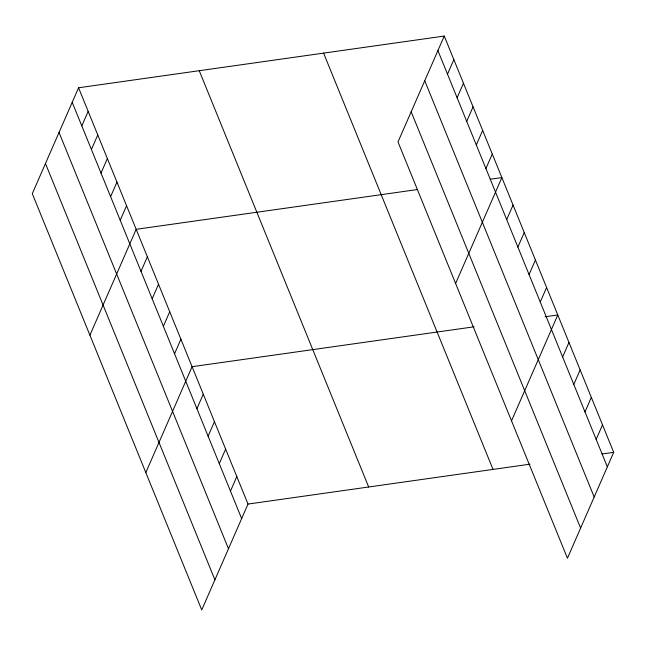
<?xml version="1.0" encoding="UTF-8"?>
<svg xmlns="http://www.w3.org/2000/svg" width="646" height="646" viewBox="0 0 646 646"><rect width="100%" height="100%" fill="white"/><g stroke="black" fill="none" stroke-linecap="round" stroke-linejoin="round"><path stroke-width="0.97" d="M78.562 87.775L32.3 193.663L201.738 609.945L247.999 504.066L78.562 87.775L444.262 36.055L613.7 452.337L567.438 558.225L398.001 141.934L444.262 36.055M81.808 125.905L88.163 111.37M91.409 149.492L97.764 134.957M101.01 173.08L107.365 158.545M110.611 196.675L116.966 182.132M120.213 220.262L126.568 205.727M89.907 335.193L136.169 229.314L417.195 189.569M140.998 271.328L147.353 256.793M152.181 298.799L158.536 284.264M163.365 326.278L169.72 311.743M174.549 353.75L180.904 339.215M145.826 472.573L192.08 366.694L474.083 326.803M196.917 408.7L203.264 394.165M208.101 436.179L214.448 421.636M219.285 463.65L225.632 449.115M230.469 491.122L236.816 476.587M447.508 74.177L453.863 59.642M457.11 97.764L463.465 83.229M466.711 121.359L473.066 106.824M476.32 144.946L482.667 130.411M485.921 168.533L492.268 153.998M455.608 283.473L501.869 177.593L490.193 179.241M506.706 219.6L513.053 205.065M517.882 247.079L524.237 232.544M529.066 274.55L535.421 260.015M540.25 302.029L546.605 287.494M511.527 420.845L557.789 314.965L545.135 316.758M562.618 356.98L568.965 342.445M573.801 384.451L580.148 369.916M584.985 411.93L591.332 397.387M596.169 439.401L602.516 424.866M247.999 504.066L530.003 464.175M602.024 453.993L613.7 452.337M437.907 50.59L607.353 466.872M424.737 80.734L594.183 497.024M411.171 111.79L580.609 528.081M323.581 53.125L493.019 469.408M199.243 70.705L368.68 486.995M72.207 102.31L241.652 518.601M59.036 132.454L228.482 548.745M45.47 163.519L214.908 579.801"/></g></svg>
